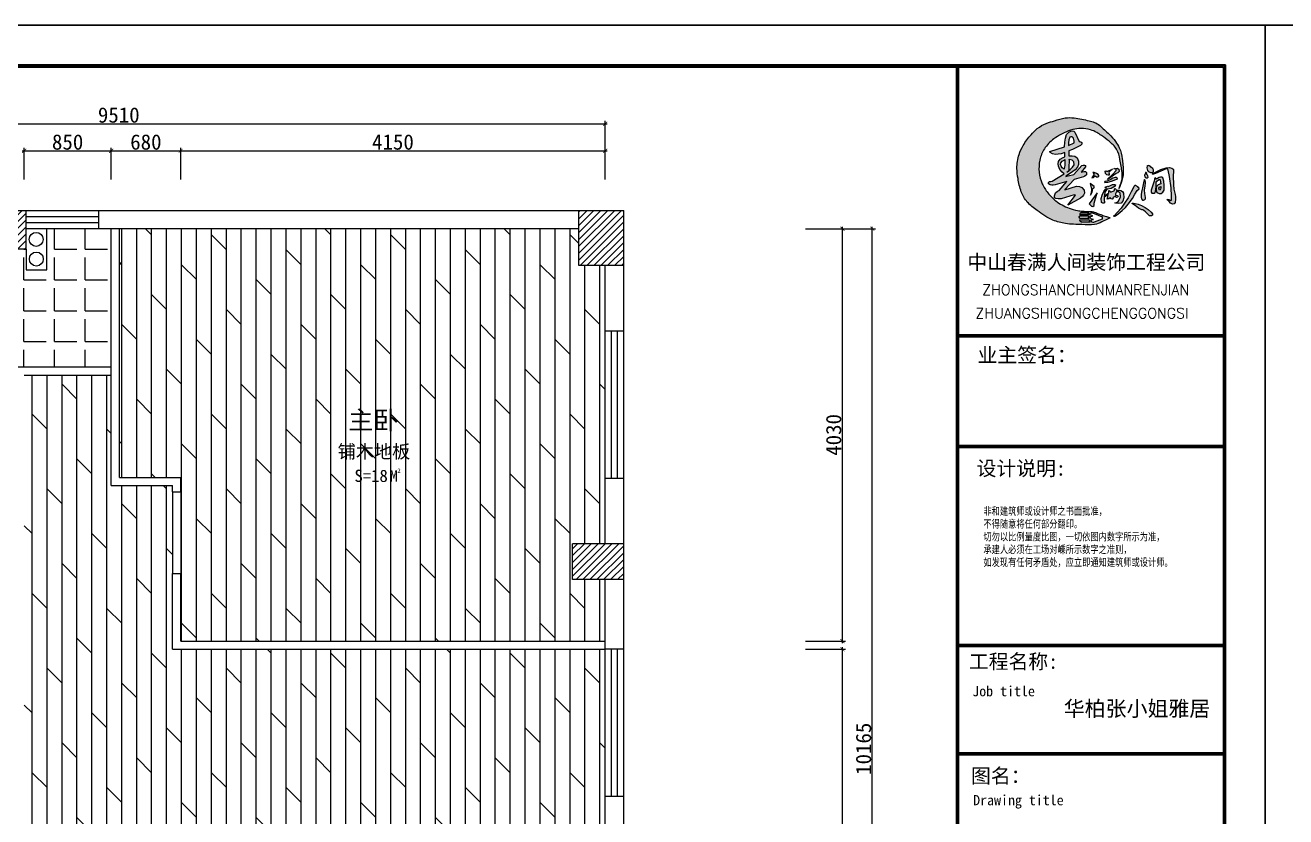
# Model space of a CAD drawing. Header units: millimetres. Extents: x 71641 to 191108, y -23091 to 29972.
# Drawn here: x 119255 to 131577, y 5265 to 13003 of the extents above; entities that cross this region are included whole.
import ezdxf

# ---------------------------------------------------------------- set-up
doc = ezdxf.new("R2010")
doc.units = ezdxf.units.MM
doc.layers.add('00', color=1, linetype='Continuous')
doc.layers.add('家', color=1, linetype='Continuous')
doc.styles.add('2121212', font='SIMFANG.TTF', dxfattribs={"height": 180})
doc.styles.add('50', font='SimSun.ttf', dxfattribs={"height": 150})
doc.styles.add('ROMAND', font='romand.shx', dxfattribs={"height": 100})
doc.styles.get("Standard").update_dxf_attribs({"font": 'SimSun.ttf', "height": 150})
doc.styles.add('STYLE-50B', font='SimSun.ttf', dxfattribs={"width": 0.766, "height": 150})
doc.dimstyles.new('50', dxfattribs={"dimscale": 0, "dimtxt": 150, "dimasz": 40, "dimexe": 30, "dimexo": 30, "dimgap": 10, "dimtad": 1, "dimdec": 0, "dimzin": 4, "dimdsep": 46, "dimtxsty": '50', "dimblk": 'ARCHTICK', "dimcen": 40, "dimdle": 20, "dimclrd": 8, "dimclre": 8, "dimclrt": 2, "dimadec": 0, "dimazin": 0, "dimtfac": 1, "dimtdec": 0, "dimtmove": 2, "dimatfit": 3, "dimldrblk": 'DOT', "dimfxl": 0, "dimtolj": 1, "dimtzin": 0, "dimlwd": -1, "dimarcsym": 0})
pattern_1 = [(45, (24429.47, 31906.157), (-33.67596, 33.67596), [])]

# ---------------------------------------------------------------- blocks, each defined once
blk = doc.blocks.new('_ARCHTICK')
at = {"color": 0, "linetype": 'ByBlock', "const_width": 0.15}
blk.add_lwpolyline([(-0.5, -0.5), (0.5, 0.5)], dxfattribs=at)
blk = doc.blocks.new('*D41')
at = {"color": 8, "lineweight": -2}
for p, q in [((126883, 11013), (127565, 11013)), ((126883, 848), (127565, 848))]:
    blk.add_line(p, q, dxfattribs=at)
at = {"color": 8}
blk.add_line((127535, 828), (127535, 11033), dxfattribs=at)
at = {"layer": 'Defpoints', "color": 0}
for p in [(126853, 11013), (127535, 11013), (126853, 848)]:
    blk.add_point(p, dxfattribs=at)
at = {"color": 8, "xscale": 40, "yscale": 40, "zscale": 40}
for p, rotation in [((127535, 11013), 90), ((127535, 848), 270)]:
    blk.add_blockref('_ARCHTICK', p, dxfattribs=dict(at, rotation=rotation))
at = {"color": 2, "insert": (127450, 5930), "char_height": 150, "attachment_point": 5, "rotation": 90, "style": '50'}
blk.add_mtext('\\A1;10165', dxfattribs=at)
blk = doc.blocks.new('_Dot')
at = {"color": 0, "linetype": 'ByBlock', "lineweight": -2}
blk.add_line((-0.5, 0), (-1, 0), dxfattribs=at)
at = {"color": 0, "linetype": 'ByBlock', "const_width": 0.5}
blk.add_lwpolyline([(-0.25, 0, 1), (0.25, 0, 1)], format="xyb", close=True, dxfattribs=at)
blk = doc.blocks.new('DOT')
at = {"color": 0, "linetype": 'ByBlock'}
blk.add_line((-0.5, 0), (-1, 0), dxfattribs=at)
at = {"color": 0, "linetype": 'ByBlock', "const_width": 0.5}
blk.add_lwpolyline([(-0.25, 0, 1), (0.25, 0, 1)], format="xyb", close=True, dxfattribs=at)
blk = doc.blocks.new('*D40')
at = {"color": 8, "lineweight": -2}
for p, q in [((126883, 6903), (127273, 6903)), ((126883, 848), (127273, 848))]:
    blk.add_line(p, q, dxfattribs=at)
at = {"color": 8}
blk.add_line((127243, 828), (127243, 6923), dxfattribs=at)
at = {"layer": 'Defpoints', "color": 0}
for p in [(126853, 6903), (127243, 6903), (126853, 848)]:
    blk.add_point(p, dxfattribs=at)
at = {"color": 8, "xscale": 40, "yscale": 40, "zscale": 40}
for p, rotation in [((127243, 6903), 90), ((127243, 848), 270)]:
    blk.add_blockref('_ARCHTICK', p, dxfattribs=dict(at, rotation=rotation))
at = {"color": 2, "insert": (127158, 3875), "char_height": 150, "attachment_point": 5, "rotation": 90, "style": '50'}
blk.add_mtext('\\A1;6055', dxfattribs=at)
blk = doc.blocks.new('*D51')
at = {"color": 8}
blk.add_line((115395, 12039), (124945, 12039), dxfattribs=at)
at = {"color": 8, "lineweight": -2}
for p, q in [((115415, 11496), (115415, 12069)), ((124925, 11496), (124925, 12069))]:
    blk.add_line(p, q, dxfattribs=at)
at = {"layer": 'Defpoints', "color": 0}
for p in [(124925, 12039), (115415, 11466), (124925, 11466)]:
    blk.add_point(p, dxfattribs=at)
at = {"color": 8, "xscale": 40, "yscale": 40, "zscale": 40, "rotation": 180}
blk.add_blockref('_ARCHTICK', (115415, 12039), dxfattribs=at)
at = {"color": 8, "xscale": 40, "yscale": 40, "zscale": 40}
blk.add_blockref('_ARCHTICK', (124925, 12039), dxfattribs=at)
at = {"color": 2, "insert": (120170, 12124), "char_height": 150, "attachment_point": 5, "style": '50'}
blk.add_mtext('\\A1;9510', dxfattribs=at)
blk = doc.blocks.new('*D49')
at = {"color": 8}
blk.add_line((120755, 11775), (124945, 11775), dxfattribs=at)
at = {"color": 8, "lineweight": -2}
for p, q in [((120775, 11526), (120775, 11805)), ((124925, 11496), (124925, 11805))]:
    blk.add_line(p, q, dxfattribs=at)
at = {"layer": 'Defpoints', "color": 0}
for p in [(124925, 11775), (120775, 11496), (124925, 11466)]:
    blk.add_point(p, dxfattribs=at)
at = {"color": 8, "xscale": 40, "yscale": 40, "zscale": 40, "rotation": 180}
blk.add_blockref('_ARCHTICK', (120775, 11775), dxfattribs=at)
at = {"color": 8, "xscale": 40, "yscale": 40, "zscale": 40}
blk.add_blockref('_ARCHTICK', (124925, 11775), dxfattribs=at)
at = {"color": 2, "insert": (122850, 11860), "char_height": 150, "attachment_point": 5, "style": '50'}
blk.add_mtext('\\A1;4150', dxfattribs=at)
blk = doc.blocks.new('*D48')
at = {"color": 8}
blk.add_line((120075, 11775), (120795, 11775), dxfattribs=at)
at = {"color": 8, "lineweight": -2}
for p, q in [((120095, 11496), (120095, 11805)), ((120775, 11496), (120775, 11805))]:
    blk.add_line(p, q, dxfattribs=at)
at = {"layer": 'Defpoints', "color": 0}
for p in [(120775, 11775), (120095, 11466), (120775, 11466)]:
    blk.add_point(p, dxfattribs=at)
at = {"color": 8, "xscale": 40, "yscale": 40, "zscale": 40, "rotation": 180}
blk.add_blockref('_ARCHTICK', (120095, 11775), dxfattribs=at)
at = {"color": 8, "xscale": 40, "yscale": 40, "zscale": 40}
blk.add_blockref('_ARCHTICK', (120775, 11775), dxfattribs=at)
at = {"color": 2, "insert": (120435, 11860), "char_height": 150, "attachment_point": 5, "style": '50'}
blk.add_mtext('\\A1;680', dxfattribs=at)
blk = doc.blocks.new('*D52')
at = {"color": 8}
blk.add_line((119225, 11775), (120115, 11775), dxfattribs=at)
at = {"color": 8, "lineweight": -2}
for p, q in [((119245, 11496), (119245, 11805)), ((120095, 11496), (120095, 11805))]:
    blk.add_line(p, q, dxfattribs=at)
at = {"layer": 'Defpoints', "color": 0}
for p in [(120095, 11775), (119245, 11466), (120095, 11466)]:
    blk.add_point(p, dxfattribs=at)
at = {"color": 8, "xscale": 40, "yscale": 40, "zscale": 40, "rotation": 180}
blk.add_blockref('_ARCHTICK', (119245, 11775), dxfattribs=at)
at = {"color": 8, "xscale": 40, "yscale": 40, "zscale": 40}
blk.add_blockref('_ARCHTICK', (120095, 11775), dxfattribs=at)
at = {"color": 2, "insert": (119670, 11860), "char_height": 150, "attachment_point": 5, "style": '50'}
blk.add_mtext('\\A1;850', dxfattribs=at)
blk = doc.blocks.new('errerer')
at = {"lineweight": -2}
h = blk.add_hatch(color=8, dxfattribs=at)
edge = h.paths.add_edge_path()
edge.add_spline(control_points=[(171486, 68737), (171467, 68746), (171423, 68767), (171344, 68819), (171262, 68901), (171214, 68977), (171196, 69017), (171195, 69019)], knot_values=[22078.908695, 22078.908695, 22078.908695, 22078.908695, 22412.037046, 22864.417059, 23573.352389, 24248.663515, 24278.339872, 24278.339872, 24278.339872, 24278.339872], degree=3, periodic=0)
edge.add_line((171195, 69019), (170931, 68989))
edge.add_spline(control_points=[(170931, 68989), (170936, 68965), (170956, 68897), (171020, 68790), (171154, 68684), (171300, 68586), (171426, 68553), (171480, 68546), (171485, 68545)], knot_values=[12526.980967, 12526.980967, 12526.980967, 12526.980967, 12912.76376, 13656.443057, 14467.926065, 15619.199217, 16432.672519, 16505.49519, 16505.49519, 16505.49519, 16505.49519], degree=3, periodic=0)
edge.add_line((171485, 68545), (171486, 68737))
edge = h.paths.add_edge_path()
edge.add_spline(control_points=[(171195, 69019), (171178, 69060), (171154, 69151), (171162, 69292), (171203, 69396), (171239, 69445), (171248, 69456)], knot_values=[24278.339872, 24278.339872, 24278.339872, 24278.339872, 24990.75798, 25753.853245, 26502.771788, 26725.483087, 26725.483087, 26725.483087, 26725.483087], degree=3, periodic=0)
edge.add_line((171248, 69456), (171073, 69595))
edge.add_spline(control_points=[(171073, 69595), (171071, 69593), (171034, 69552), (170977, 69477), (170916, 69344), (170894, 69209), (170912, 69085), (170924, 69017), (170931, 68989)], knot_values=[9052.726852, 9052.726852, 9052.726852, 9052.726852, 9101.944213, 9929.860353, 10544.164147, 11423.717054, 12065.484855, 12526.980967, 12526.980967, 12526.980967, 12526.980967], degree=3, periodic=0)
edge.add_line((170931, 68989), (171195, 69019))
edge = h.paths.add_edge_path()
edge.add_spline(control_points=[(171248, 69456), (171273, 69488), (171329, 69540), (171404, 69584), (171477, 69621), (171552, 69653), (171652, 69666), (171717, 69658), (171747, 69650)], knot_values=[26725.483087, 26725.483087, 26725.483087, 26725.483087, 27368.223838, 27920.784045, 28117.800611, 28678.884262, 29205.082751, 29708.300033, 29708.300033, 29708.300033, 29708.300033], degree=3, periodic=0)
edge.add_line((171747, 69650), (171772, 69746))
edge.add_spline(control_points=[(171772, 69746), (171764, 69748), (171697, 69763), (171598, 69788), (171458, 69792), (171352, 69753), (171238, 69725), (171145, 69670), (171094, 69619), (171073, 69595)], knot_values=[5035.937639, 5035.937639, 5035.937639, 5035.937639, 5168.823273, 6115.22021, 6678.484335, 7362.56903, 7901.570556, 8555.150084, 9052.726852, 9052.726852, 9052.726852, 9052.726852], degree=3, periodic=0)
edge.add_line((171073, 69595), (171248, 69456))
edge = h.paths.add_edge_path()
edge.add_spline(control_points=[(171747, 69650), (171753, 69649), (171784, 69640), (171834, 69619), (171906, 69571), (171987, 69510), (172082, 69425), (172112, 69287), (172131, 69183), (172137, 69111), (172135, 69068), (172130, 69039), (172090, 68942), (172100, 68962), (172113, 68990), (172134, 69050), (172154, 69142), (172143, 69228), (172137, 69326), (172112, 69422), (172056, 69519), (171992, 69586), (171911, 69662), (171845, 69725), (171785, 69743), (171772, 69746)], knot_values=[29708.300033, 29708.300033, 29708.300033, 29708.300033, 29797.016202, 30219.334531, 30576.066107, 31166.961224, 31854.609826, 32527.805429, 33346.145394, 33558.688985, 33686.826136, 33998.293275, 34349.980564, 34349.980564, 34349.980564, 34833.989407, 35367.457213, 35826.6748, 36215.832047, 36925.939156, 37388.482191, 37988.741176, 38391.375961, 39174.849041, 39385.918203, 39385.918203, 39385.918203, 39385.918203], degree=3, periodic=0)
edge.add_line((171772, 69746), (171747, 69650))
h = blk.add_hatch(color=8, dxfattribs=at)
h.paths.add_polyline_path([(171606, 69317), (171579, 69336), (171549, 69343), (171511, 69343), (171509, 69400), (171554, 69415), (171648, 69464), (171664, 69476), (171662, 69497), (171650, 69507), (171632, 69511), (171582, 69620), (171570, 69630), (171554, 69634), (171535, 69632), (171509, 69617), (171483, 69591), (171469, 69549), (171462, 69500), (171461, 69448), (171287, 69393), (171291, 69381), (171320, 69363), (171353, 69356), (171386, 69360), (171419, 69365), (171462, 69381), (171462, 69329), (171442, 69320), (171409, 69301), (171389, 69273), (171386, 69246), (171388, 69218), (171403, 69181), (171433, 69148), (171455, 69128), (171313, 69044), (171299, 69041), (171282, 69039), (171270, 69029), (171270, 69013), (171291, 68999), (171310, 68996), (171327, 68996), (171348, 68999), (171488, 69041), (171398, 68933), (171376, 68928), (171353, 68906), (171341, 68871), (171341, 68848), (171358, 68840), (171386, 68838), (171421, 68838), (171573, 68883), (171586, 68881), (171587, 68878), (171499, 68762), (171645, 68843), (171669, 68864), (171683, 68880), (171693, 68904), (171688, 68939), (171664, 68968), (171634, 68982), (171598, 68985), (171462, 68944), (171462, 68946), (171572, 69065), (171683, 69096), (171697, 69103), (171716, 69119), (171719, 69145), (171705, 69159), (171684, 69159), (171653, 69148), (171704, 69213), (171705, 69226), (171695, 69232), (171678, 69230), (171662, 69226), (171568, 69124), (171504, 69105), (171474, 69100), (171474, 69103), (171528, 69138), (171584, 69176), (171613, 69209), (171625, 69239), (171625, 69278)])
h.paths.add_polyline_path([(171570, 69272), (171572, 69235), (171554, 69209), (171525, 69181), (171507, 69166), (171501, 69157), (171487, 69148), (171507, 69166), (171509, 69169), (171511, 69192), (171513, 69301), (171513, 69299), (171549, 69291)], flags=16)
h.paths.add_polyline_path([(171462, 69233), (171461, 69209), (171455, 69192), (171454, 69185), (171433, 69199), (171421, 69218), (171414, 69239), (171417, 69258), (171431, 69278), (171457, 69292), (171464, 69298)], flags=16)
h.paths.add_polyline_path([(171507, 69464), (171506, 69492), (171509, 69528), (171520, 69559), (171533, 69565), (171551, 69565), (171565, 69547), (171572, 69514), (171573, 69493)], flags=16)
h = blk.add_hatch(color=8, dxfattribs=at)
h.paths.add_polyline_path([(172162, 68785), (172122, 68729), (172077, 68677), (172041, 68639), (172038, 68637), (172035, 68633), (172044, 68632), (172059, 68639), (172090, 68659), (172137, 68700), (172173, 68736), (172207, 68776), (172255, 68842), (172283, 68893), (172312, 68934), (172334, 68954), (172332, 68960), (172306, 68986), (172298, 68989), (172294, 68992), (172285, 68992), (172278, 68987), (172272, 68979), (172243, 68917), (172204, 68848)])
h.paths.add_polyline_path([(172323, 68773), (172289, 68781), (172267, 68785), (172252, 68785), (172252, 68782), (172255, 68779), (172287, 68757), (172328, 68728), (172366, 68708), (172378, 68706), (172388, 68701), (172410, 68684), (172439, 68654), (172456, 68639), (172471, 68638), (172480, 68639), (172490, 68647), (172491, 68660), (172476, 68680), (172440, 68713), (172405, 68737), (172363, 68759)])
h.paths.add_polyline_path([(172358, 68852), (172363, 68835), (172374, 68822), (172387, 68821), (172402, 68827), (172411, 68837), (172411, 68853), (172401, 68898), (172398, 68938), (172405, 68988), (172409, 69021), (172409, 69037), (172405, 69052), (172401, 69060), (172397, 69063), (172393, 69061), (172385, 69024), (172374, 68967), (172366, 68935), (172358, 68890)])
h.paths.add_polyline_path([(172438, 69106), (172432, 69115), (172422, 69126), (172423, 69136), (172421, 69142), (172417, 69146), (172411, 69143), (172409, 69138), (172404, 69131), (172399, 69116), (172403, 69095), (172414, 69083), (172428, 69082), (172439, 69091)])
h.paths.add_polyline_path([(172436, 69171), (172449, 69153), (172470, 69142), (172485, 69140), (172497, 69145), (172501, 69158), (172501, 69179), (172497, 69187), (172487, 69201), (172473, 69208), (172463, 69220), (172451, 69229), (172441, 69230), (172441, 69228), (172434, 69229), (172431, 69222), (172430, 69199)])
h.paths.add_polyline_path([(172691, 69100), (172709, 68966), (172716, 68868), (172715, 68822), (172706, 68819), (172683, 68828), (172669, 68829), (172660, 68827), (172685, 68804), (172701, 68785), (172724, 68773), (172747, 68777), (172759, 68794), (172762, 68834), (172761, 68864), (172757, 68888), (172743, 68951), (172738, 69002), (172733, 69108), (172736, 69158), (172736, 69179), (172731, 69189), (172718, 69198), (172691, 69203), (172652, 69201), (172589, 69180), (172525, 69149), (172499, 69133), (172492, 69125), (172504, 69126), (172526, 69134), (172652, 69187), (172663, 69188), (172669, 69188), (172676, 69173)])
h.paths.add_polyline_path([(172535, 69034), (172543, 69045), (172561, 69061), (172570, 69065), (172577, 69065), (172582, 69059), (172586, 69034), (172588, 69013), (172559, 68999), (172538, 68982), (172533, 68967), (172533, 68938), (172544, 68911), (172569, 68899), (172593, 68901), (172614, 68914), (172629, 68940), (172628, 68992), (172625, 69042), (172613, 69082), (172601, 69090), (172586, 69091), (172569, 69085), (172549, 69075), (172537, 69068), (172532, 69078), (172527, 69083), (172520, 69081), (172518, 69078), (172515, 69069), (172510, 69043), (172485, 68960), (172477, 68940), (172475, 68925), (172477, 68915), (172485, 68905), (172500, 68902), (172514, 68902), (172523, 68909), (172528, 68925), (172530, 68952), (172533, 68979)])
h.paths.add_polyline_path([(172572, 68974), (172566, 68963), (172569, 68950), (172574, 68940), (172581, 68942), (172587, 68952), (172589, 68966), (172588, 68981)], flags=17)
h = blk.add_hatch(color=8, dxfattribs=at)
h.paths.add_polyline_path([(172061, 69063), (172078, 69067), (172080, 69079), (172078, 69081), (172064, 69088), (172052, 69088), (172028, 69079), (171995, 69058), (171955, 69044), (171941, 69041), (171934, 69041), (171929, 69037), (171934, 69029), (171969, 69031), (172009, 69043)])
h.paths.add_polyline_path([(172021, 69121), (171960, 69065), (171973, 69069), (172066, 69133), (172084, 69140), (172099, 69159), (172096, 69185), (172075, 69195), (172044, 69191), (172037, 69187), (172066, 69185), (172066, 69169)])
h.paths.add_polyline_path([(171955, 69117), (171973, 69114), (171983, 69115), (171985, 69129), (171981, 69140), (171983, 69152), (171993, 69162), (172021, 69185), (171976, 69164), (171969, 69162), (171953, 69162), (171946, 69166), (171938, 69161), (171940, 69135)])
h.paths.add_polyline_path([(171834, 69133), (171809, 69145), (171792, 69145), (171802, 69128), (171804, 69119), (171780, 69084), (171799, 69088), (171818, 69105), (171835, 69093), (171849, 69093), (171861, 69102), (171863, 69109), (171855, 69122)])
h.paths.add_polyline_path([(171761, 69017), (171761, 69015), (171775, 68949), (171775, 68939), (171773, 68913), (171766, 68878), (171783, 68916), (171792, 68958), (171806, 68965), (171809, 68973), (171808, 68980)])
h.paths.add_polyline_path([(171750, 68779), (171764, 68762), (171775, 68750), (171790, 68748), (171808, 68760), (171808, 68786), (171841, 68907)])
h.paths.add_polyline_path([(172054, 68987), (172059, 68999), (172044, 69006), (172023, 69006), (171997, 68992), (171973, 68982), (171964, 68985), (171938, 68973), (171941, 68965), (171952, 68958), (171948, 68952), (171940, 68951), (171920, 68923), (171900, 68880), (171891, 68842), (171893, 68795), (171907, 68786), (171922, 68784), (171929, 68789), (171927, 68805), (171924, 68819), (171926, 68854), (171973, 68890), (171966, 68859), (171960, 68833), (171973, 68835), (171981, 68836), (171995, 68852), (172007, 68836), (172023, 68833), (172031, 68840), (172026, 68850), (172033, 68855), (172045, 68862), (172051, 68868), (172059, 68859), (172070, 68854), (172085, 68857), (172089, 68864), (172084, 68871), (172075, 68874), (172056, 68881), (172059, 68894), (172070, 68920), (172092, 68920), (172111, 68904), (172117, 68861), (172106, 68833), (172087, 68805), (172068, 68795), (172051, 68791), (172061, 68786), (172090, 68781), (172122, 68784), (172144, 68810), (172155, 68847), (172151, 68902), (172139, 68921), (172120, 68933), (172104, 68939), (172071, 68939), (172066, 68947), (172054, 68956), (172044, 68954), (172044, 68949), (172044, 68935), (172004, 68914), (172000, 68923), (171985, 68935), (171979, 68930), (171979, 68923), (171979, 68906), (171945, 68883), (171927, 68866), (171929, 68878), (171934, 68913), (171950, 68942), (171964, 68952), (172005, 68959)])
h = blk.add_hatch(color=8, dxfattribs=at)
edge = h.paths.add_edge_path()
edge.add_spline(control_points=[(171485, 68545), (171544, 68538), (171652, 68538), (171834, 68520), (171921, 68585), (171998, 68614), (171942, 68630), (171917, 68640), (171857, 68661), (171820, 68678), (171780, 68688), (171733, 68687), (171673, 68691), (171598, 68700), (171536, 68717), (171495, 68733), (171486, 68737)], knot_values=[16505.49519, 16505.49519, 16505.49519, 16505.49519, 17462.307767, 18254.424733, 19263.770823, 19286.294409, 19393.463502, 19769.722666, 20039.931175, 20323.71298, 20426.202415, 20700.644692, 21064.187457, 21384.09699, 21917.120996, 22078.908695, 22078.908695, 22078.908695, 22078.908695], degree=3, periodic=0)
edge.add_line((171486, 68737), (171485, 68545))
h.paths.add_polyline_path([(171633, 68620), (171632, 68631), (171638, 68636), (171744, 68632), (171743, 68629), (171742, 68621), (171742, 68617), (171746, 68606), (171636, 68610)], flags=16)
h.paths.add_polyline_path([(171640, 68590), (171751, 68587), (171751, 68582), (171750, 68578), (171751, 68573), (171753, 68569), (171756, 68565), (171760, 68562), (171658, 68565, -0.485719)], flags=16)
h.paths.add_polyline_path([(171641, 68650, -0.499354), (171660, 68674), (171745, 68674), (171746, 68674), (171746, 68674), (171742, 68670), (171738, 68667), (171737, 68655), (171738, 68648, -0.17168), (171737, 68648)], flags=16)
h.paths.add_polyline_path([(171753, 68653), (171754, 68661), (171759, 68666), (171765, 68670), (171774, 68671), (171783, 68671), (171786, 68671), (171900, 68627), (171900, 68598), (171808, 68562), (171801, 68560), (171797, 68560), (171785, 68562), (171776, 68568), (171771, 68577), (171773, 68585), (171780, 68590), (171798, 68595), (171771, 68604), (171763, 68609), (171759, 68617), (171761, 68625), (171767, 68629), (171779, 68634), (171790, 68639), (171758, 68648)], flags=16)
at = {"color": 8, "lineweight": -2}
for points in [[(171287, 69393), (171461, 69448), (171462, 69500), (171469, 69549), (171483, 69591), (171509, 69617), (171535, 69632), (171554, 69634), (171570, 69630), (171582, 69620), (171632, 69511), (171650, 69507), (171662, 69497), (171664, 69476), (171648, 69464), (171554, 69415), (171509, 69400), (171511, 69343), (171549, 69343), (171579, 69336), (171606, 69317), (171625, 69278), (171625, 69239), (171613, 69209), (171584, 69176), (171528, 69138), (171474, 69103), (171474, 69100), (171504, 69105), (171568, 69124), (171662, 69226), (171678, 69230), (171695, 69232), (171705, 69226), (171704, 69213), (171653, 69148), (171684, 69159), (171705, 69159), (171719, 69145), (171716, 69119), (171697, 69103), (171683, 69096), (171572, 69065), (171462, 68946), (171462, 68944), (171598, 68985), (171634, 68982), (171664, 68968), (171688, 68939), (171693, 68904), (171683, 68880), (171669, 68864), (171645, 68843), (171499, 68762), (171587, 68878), (171586, 68881), (171573, 68883), (171421, 68838), (171386, 68838), (171358, 68840), (171341, 68848), (171341, 68871), (171353, 68906), (171376, 68928), (171398, 68933), (171488, 69041), (171348, 68999), (171327, 68996), (171310, 68996), (171291, 68999), (171270, 69013), (171270, 69029), (171282, 69039), (171299, 69041), (171313, 69044), (171455, 69128), (171433, 69148), (171403, 69181), (171388, 69218), (171386, 69246), (171389, 69273), (171409, 69301), (171442, 69320), (171462, 69329), (171462, 69381), (171419, 69365), (171386, 69360), (171353, 69356), (171320, 69363), (171291, 69381)], [(171507, 69464), (171573, 69493), (171572, 69514), (171565, 69547), (171551, 69565), (171533, 69565), (171520, 69559), (171509, 69528), (171506, 69492)], [(171464, 69298), (171462, 69233), (171461, 69209), (171455, 69192), (171454, 69185), (171433, 69199), (171421, 69218), (171414, 69239), (171417, 69258), (171431, 69278), (171457, 69292)], [(171513, 69301), (171511, 69192), (171509, 69169), (171501, 69157), (171487, 69148), (171525, 69181), (171554, 69209), (171572, 69235), (171570, 69272), (171549, 69291), (171513, 69299)], [(172441, 69230), (172451, 69229), (172463, 69220), (172473, 69208), (172487, 69201), (172497, 69187), (172501, 69179), (172501, 69158), (172497, 69145), (172485, 69140), (172470, 69142), (172449, 69153), (172436, 69171), (172430, 69199), (172431, 69222), (172434, 69229), (172441, 69228)], [(172492, 69124), (172499, 69133), (172525, 69149), (172589, 69180), (172652, 69201), (172691, 69203), (172718, 69198), (172731, 69189), (172736, 69179), (172736, 69158), (172733, 69108), (172738, 69002), (172743, 68951), (172757, 68888), (172761, 68864), (172762, 68834), (172759, 68794), (172747, 68777), (172724, 68773), (172701, 68785), (172685, 68804), (172660, 68827), (172669, 68829), (172683, 68828), (172706, 68819), (172715, 68822), (172716, 68868), (172709, 68966), (172691, 69100), (172676, 69173), (172669, 69188), (172663, 69188), (172652, 69187), (172526, 69134), (172504, 69126), (172491, 69124)], [(171792, 69145), (171802, 69128), (171804, 69119), (171780, 69084), (171799, 69088), (171818, 69105), (171835, 69093), (171849, 69093), (171861, 69102), (171863, 69109), (171855, 69122), (171834, 69133), (171809, 69145)], [(172078, 69081), (172064, 69088), (172052, 69088), (172028, 69079), (171995, 69058), (171955, 69044), (171941, 69041), (171934, 69041), (171929, 69037), (171934, 69029), (171969, 69031), (172009, 69043), (172061, 69063), (172078, 69067), (172080, 69079)], [(172021, 69185), (171993, 69162), (171983, 69152), (171981, 69140), (171985, 69129), (171983, 69115), (171973, 69114), (171955, 69117), (171940, 69135), (171938, 69161), (171946, 69166), (171953, 69162), (171969, 69162), (171976, 69164)], [(172037, 69190), (172075, 69195), (172096, 69185), (172099, 69159), (172084, 69140), (172066, 69133), (171973, 69069), (171960, 69065), (172021, 69121), (172066, 69169), (172066, 69181), (172063, 69185), (172037, 69187), (172045, 69192)], [(172393, 69061), (172385, 69024), (172374, 68967), (172366, 68935), (172358, 68890), (172358, 68852), (172363, 68835), (172374, 68822), (172387, 68821), (172402, 68827), (172411, 68837), (172411, 68853), (172401, 68898), (172398, 68938), (172405, 68988), (172409, 69021), (172409, 69037), (172405, 69052), (172401, 69060), (172397, 69063)], [(172411, 69145), (172409, 69138), (172404, 69131), (172399, 69116), (172403, 69095), (172414, 69083), (172428, 69082), (172439, 69091), (172438, 69106), (172432, 69115), (172422, 69126), (172423, 69136), (172421, 69142), (172417, 69146), (172412, 69144)], [(172520, 69081), (172518, 69078), (172515, 69069), (172510, 69043), (172485, 68960), (172477, 68940), (172475, 68925), (172477, 68915), (172485, 68905), (172500, 68902), (172514, 68902), (172523, 68909), (172528, 68925), (172530, 68952), (172533, 68979), (172535, 69034), (172543, 69045), (172561, 69061), (172570, 69065), (172577, 69065), (172582, 69059), (172586, 69034), (172588, 69013), (172559, 68999), (172538, 68982), (172533, 68967), (172533, 68938), (172544, 68911), (172569, 68899), (172593, 68901), (172614, 68914), (172629, 68940), (172628, 68992), (172625, 69042), (172613, 69082), (172601, 69090), (172586, 69091), (172569, 69085), (172549, 69075), (172537, 69068), (172532, 69078), (172527, 69083)], [(171841, 68907), (171750, 68779), (171764, 68762), (171775, 68750), (171790, 68748), (171808, 68760), (171808, 68786)], [(171761, 69015), (171775, 68949), (171775, 68939), (171773, 68913), (171766, 68878), (171783, 68916), (171792, 68958), (171806, 68965), (171809, 68973), (171808, 68980), (171761, 69017)], [(172051, 68791), (172068, 68795), (172087, 68805), (172106, 68833), (172117, 68861), (172111, 68904), (172092, 68920), (172070, 68920), (172059, 68894), (172056, 68881), (172075, 68874), (172084, 68871), (172089, 68864), (172085, 68857), (172070, 68854), (172059, 68859), (172051, 68868), (172045, 68862), (172033, 68855), (172026, 68850), (172031, 68840), (172023, 68833), (172007, 68836), (171995, 68852), (171981, 68836), (171973, 68835), (171960, 68833), (171966, 68859), (171973, 68890), (171926, 68854), (171924, 68819), (171927, 68805), (171929, 68789), (171922, 68784), (171907, 68786), (171893, 68795), (171891, 68842), (171900, 68880), (171920, 68923), (171940, 68951), (171948, 68952), (171952, 68958), (171941, 68965), (171938, 68973), (171964, 68985), (171973, 68982), (171997, 68992), (172023, 69006), (172044, 69006), (172059, 68999), (172054, 68987), (172005, 68959), (171964, 68952), (171950, 68942), (171934, 68913), (171929, 68878), (171927, 68866), (171945, 68883), (171979, 68906), (171979, 68923), (171979, 68930), (171985, 68935), (172000, 68923), (172004, 68914), (172044, 68935), (172044, 68949), (172044, 68954), (172054, 68956), (172066, 68947), (172071, 68939), (172104, 68939), (172120, 68933), (172139, 68921), (172151, 68902), (172155, 68847), (172144, 68810), (172122, 68784), (172090, 68781), (172061, 68786)], [(172330, 68962), (172306, 68986), (172298, 68989), (172294, 68992), (172285, 68992), (172278, 68987), (172272, 68979), (172243, 68917), (172204, 68848), (172162, 68785), (172122, 68729), (172077, 68677), (172041, 68639), (172038, 68637), (172035, 68633), (172044, 68632), (172059, 68639), (172090, 68659), (172137, 68700), (172173, 68736), (172207, 68776), (172255, 68842), (172283, 68893), (172312, 68934), (172334, 68954), (172331, 68964), (172315, 68978)], [(172588, 68981), (172589, 68966), (172587, 68952), (172581, 68942), (172574, 68940), (172569, 68950), (172566, 68963), (172572, 68974), (172588, 68981)], [(172252, 68785), (172267, 68785), (172289, 68781), (172323, 68773), (172363, 68759), (172405, 68737), (172440, 68713), (172476, 68680), (172491, 68660), (172490, 68647), (172480, 68639), (172471, 68638), (172456, 68639), (172439, 68654), (172410, 68684), (172388, 68701), (172378, 68706), (172366, 68708), (172328, 68728), (172287, 68757), (172255, 68779), (172252, 68782)], [(171744, 68632), (171743, 68625), (171742, 68617), (171746, 68606), (171636, 68610), (171633, 68620), (171632, 68631), (171638, 68636)], [(171744, 68632), (171638, 68636), (171635, 68633), (171632, 68631), (171632, 68623), (171634, 68615), (171636, 68610), (171746, 68606), (171744, 68611), (171742, 68617), (171742, 68621), (171743, 68629)], [(171746, 68674), (171742, 68670), (171738, 68667), (171737, 68661), (171737, 68655), (171738, 68648), (171641, 68650), (171641, 68655), (171642, 68661), (171645, 68667), (171652, 68672), (171660, 68674)], [(171900, 68627), (171900, 68598), (171808, 68562), (171801, 68560), (171797, 68560), (171785, 68562), (171776, 68568), (171771, 68577), (171773, 68585), (171780, 68590), (171798, 68595), (171771, 68604), (171763, 68609), (171759, 68617), (171761, 68625), (171767, 68629), (171779, 68634), (171790, 68639), (171758, 68648), (171753, 68653), (171754, 68661), (171759, 68666), (171765, 68670), (171774, 68671), (171783, 68671), (171786, 68671), (171900, 68627)], [(171751, 68587), (171640, 68590), (171639, 68584), (171640, 68579), (171643, 68573), (171648, 68569), (171654, 68566), (171760, 68562), (171756, 68565), (171753, 68569), (171751, 68573), (171750, 68578), (171751, 68582), (171751, 68587)]]:
    blk.add_lwpolyline(points, close=True, dxfattribs=at)
for points in [[(171746, 68674), (171660, 68674, 0.499354), (171641, 68650), (171737, 68648, 0.17168), (171738, 68648), (171737, 68655), (171738, 68667), (171746, 68674)], [(171760, 68562), (171658, 68565, -0.485719), (171640, 68590), (171751, 68587), (171750, 68578), (171753, 68569)]]:
    blk.add_lwpolyline(points, format="xyb", close=True, dxfattribs=at)
at = {"color": 8, "lineweight": -2, "start_tangent": (0.425577, 0.904922), "end_tangent": (0.425577, 0.904922)}
blk.add_spline([(172100, 68962), (172131, 69048), (172149, 69146), (172144, 69233), (172137, 69305), (172102, 69434), (172058, 69509), (171983, 69594), (171928, 69646), (171810, 69734), (171748, 69752), (171573, 69786), (171467, 69786), (171343, 69753), (171246, 69722), (171140, 69660), (171067, 69588), (170975, 69463), (170927, 69357), (170901, 69194), (170914, 69074), (170952, 68919), (171023, 68799), (171138, 68699), (171324, 68587), (171471, 68547), (171664, 68534), (171813, 68536), (171988, 68610), (171992, 68612), (171974, 68621), (171907, 68643), (171859, 68661), (171809, 68680), (171791, 68685), (171739, 68688), (171671, 68692), (171611, 68700), (171514, 68726), (171430, 68765), (171359, 68812), (171264, 68906), (171198, 69014), (171162, 69148), (171170, 69292), (171223, 69422), (171335, 69540), (171424, 69594), (171457, 69611), (171555, 69649), (171653, 69662), (171764, 69646), (171837, 69615), (171893, 69579), (171982, 69512), (172071, 69418), (172109, 69297), (172134, 69145), (172137, 69105), (172136, 69081), (172122, 69024), (172100, 68962)], degree=3, dxfattribs=at)
blk = doc.blocks.new('12')
at = {"color": 2, "lineweight": -3, "attachment_point": 6, "style": '50'}
for s, insert, char_height in [('M', (141331, 97189), 130), ('2', (141364, 97248), 50)]:
    blk.add_mtext(s, dxfattribs=dict(at, insert=insert, char_height=char_height))
blk = doc.blocks.new('*D353')
at = {"color": 8, "lineweight": -2}
for p, q in [((126883, 11013), (127273, 11013)), ((126883, 6983), (127273, 6983))]:
    blk.add_line(p, q, dxfattribs=at)
at = {"color": 8}
blk.add_line((127243, 6963), (127243, 11033), dxfattribs=at)
at = {"layer": 'Defpoints', "color": 0}
for p in [(126853, 11013), (127243, 11013), (126853, 6983)]:
    blk.add_point(p, dxfattribs=at)
at = {"color": 8, "xscale": 40, "yscale": 40, "zscale": 40}
for p, rotation in [((127243, 11013), 90), ((127243, 6983), 270)]:
    blk.add_blockref('_ARCHTICK', p, dxfattribs=dict(at, rotation=rotation))
at = {"color": 2, "insert": (127158, 8998), "char_height": 150, "attachment_point": 5, "rotation": 90, "style": '50'}
blk.add_mtext('\\A1;4030', dxfattribs=at)

msp = doc.modelspace()

# ---------------------------------------------------------------- hatches: boundary and pattern name
h = msp.add_hatch()
h.set_pattern_fill('ANSI31', color=8, scale=15, style=0)
h.set_pattern_definition(pattern_1)
h.paths.add_polyline_path([(115715.5, 11193), (115235.5, 11193), (115235.5, 10663), (115715.5, 10663)])
h.paths.add_polyline_path([(115235.5, 7523), (115715.5, 7523), (115715.5, 7943), (115235.5, 7943)])
h.paths.add_polyline_path([(125105.5, 7583), (125105.5, 7933), (124605.5, 7933), (124605.5, 7583)])
h.paths.add_polyline_path([(125105.5, 10653), (125105.5, 11193), (124665.5, 11193), (124665.5, 10653)])
h = msp.add_hatch()
h.set_pattern_fill('ANSI31', color=8, scale=15, style=0)
h.set_pattern_definition(pattern_1)
h.paths.add_polyline_path([(118345.5, 11193), (118345.5, 10813), (119265.5, 10813), (119265.5, 11193)])
h = msp.add_hatch()
h.set_pattern_fill('ANGLE', color=8, scale=43, style=0)
h.set_pattern_definition([(0, (0, 0), (0, 300.355), [218.44, -81.915]), (90, (0, 0), (-300.355, 2e-14), [218.44, -81.915])])
h.paths.add_polyline_path([(119095.5, 9663), (120095.5, 9663), (120095.5, 11013), (119465.5, 11013), (119465.5, 10613), (119265.5, 10613), (119265.5, 10813), (118345.5, 10813), (118345.5, 11013), (115715.5, 11013), (115715.5, 10663), (115415.5, 10663), (115415.5, 8583), (119095.5, 8583), (119095.5, 8643), (119095.5, 9343.2)])
h.paths.add_polyline_path([(117608.1, 9379.2), (117660.2, 9379.2), (117660.2, 9442.2), (117608.1, 9442.2)], flags=24)
h.paths.add_polyline_path([(117510.2, 9276.2), (117645.1, 9276.2), (117645.1, 9438.3), (117510.2, 9438.3)], flags=24)
h.paths.add_polyline_path([(117164.3, 9450.5), (117549.6, 9450.5), (117549.6, 9270.5), (117164.3, 9270.5)], flags=24)
h.paths.add_polyline_path([(117044.6, 9678.8), (117842.7, 9678.8), (117842.7, 9439.8), (117044.6, 9439.8)], flags=24)
h.paths.add_polyline_path([(117149, 9953.8), (117663.4, 9953.8), (117663.4, 9653.8), (117149, 9653.8)], flags=24)
h = msp.add_hatch()
h.set_pattern_fill('DOLMIT', color=8, scale=23, angle=90, style=0)
h.paths.add_polyline_path([(124925.5, 6983), (124925.5, 7583), (124605.5, 7583), (124605.5, 7933), (124925.5, 7933), (124925.5, 10653), (124665.5, 10653), (124665.5, 11013), (120175.5, 11013), (120175.5, 8583), (120775.5, 8583), (120775.5, 8503), (120775.5, 8443), (120775.5, 7643), (120775.5, 6983)])
h.paths.add_polyline_path([(122888.4, 8615.8), (122940.6, 8615.8), (122940.6, 8678.8), (122888.4, 8678.8)], flags=24)
h.paths.add_polyline_path([(122790.6, 8512.9), (122925.5, 8512.9), (122925.5, 8674.9), (122790.6, 8674.9)], flags=24)
h.paths.add_polyline_path([(122277.2, 8932.9), (123075.2, 8932.9), (123075.2, 8697.4), (122277.2, 8697.4)], flags=24)
h.paths.add_polyline_path([(122446, 8687.1), (122830, 8687.1), (122830, 8507.1), (122446, 8507.1)], flags=24)
h.paths.add_polyline_path([(122368, 9277.5), (122958, 9277.5), (122958, 8953.5), (122368, 8953.5)], flags=24)
h = msp.add_hatch()
h.set_pattern_fill('DOLMIT', color=8, scale=23, angle=90, style=0)
edge = h.paths.add_edge_path()
edge.add_line((120695.5, 6903), (120695.5, 7643))
edge.add_line((120695.5, 7643), (120695.5, 8443))
edge.add_line((120695.5, 8443), (120695.5, 8503))
edge.add_line((120695.5, 8503), (120095.5, 8503))
edge.add_line((120095.5, 8503), (120095.5, 8583))
edge.add_line((120095.5, 8583), (120095.5, 9583))
edge.add_line((120095.5, 9583), (119970.5, 9583))
edge.add_line((119970.5, 9583), (119370.5, 9583))
edge.add_line((119370.5, 9583), (119245.5, 9583))
edge.add_line((119245.5, 9583), (119245.5, 9343))
edge.add_line((119245.5, 9343), (119245.5, 8643))
edge.add_line((119245.5, 8643), (119245.5, 8503))
edge.add_line((119245.5, 8503), (119245.5, 7893))
edge.add_line((119245.5, 7893), (119245.5, 7523))
edge.add_line((119245.5, 7523), (119245.5, 4933))
edge.add_line((119245.5, 4933), (119245.5, 4553))
edge.add_line((119245.5, 4553), (118745.5, 4553))
edge.add_line((118745.5, 4553), (115935.5, 4553))
edge.add_line((115935.5, 4553), (115415.5, 4553))
edge.add_line((115415.5, 4553), (115415.5, 4143))
edge.add_line((115415.5, 4143), (115415.5, 3443))
edge.add_line((115415.5, 3443), (115415.5, 2436.7))
edge.add_line((115415.5, 2436.7), (115935.5, 2436.7))
edge.add_line((115935.5, 2436.7), (115935.5, 2086.7))
edge.add_line((115935.5, 2086.7), (119495.5, 2086.7))
edge.add_line((119495.5, 2086.7), (119495.5, 1803.4))
edge.add_line((119495.5, 1803.4), (119495.5, 1006.7))
edge.add_line((119495.5, 1006.7), (119495.5, 846.7))
edge.add_line((119495.5, 846.7), (125105.5, 846.7))
edge.add_spline(control_points=[(125105.5, 846.7), (125203.5, 1260), (125403.2, 2102.2), (124806, 3313.3), (125006.4, 4162.7), (125105.5, 4583)], knot_values=[0, 0, 0, 0, 1240.7263981, 2528.4914302, 3789.7760046, 3789.7760046, 3789.7760046, 3789.7760046], degree=3, periodic=0)
edge.add_line((125105.5, 4583), (124485.5, 4583))
edge.add_line((124485.5, 4583), (124485.5, 4943))
edge.add_line((124485.5, 4943), (124925.5, 4943))
edge.add_line((124925.5, 4943), (124925.5, 6903))
edge.add_line((124925.5, 6903), (124925.5, 6903))
edge.add_line((124925.5, 6903), (120695.5, 6903))
h.paths.add_polyline_path([(123025.3, 2513.6), (123077.5, 2513.6), (123077.5, 2576.6), (123025.3, 2576.6)], flags=24)
h.paths.add_polyline_path([(122927.5, 2410.6), (123062.4, 2410.6), (123062.4, 2572.7), (122927.5, 2572.7)], flags=24)
h.paths.add_polyline_path([(116916.5, 3213.5), (117714.5, 3213.5), (117714.5, 2978.1), (116916.5, 2978.1)], flags=24)
h.paths.add_polyline_path([(122414.1, 2830.7), (123212.1, 2830.7), (123212.1, 2595.2), (122414.1, 2595.2)], flags=24)
h.paths.add_polyline_path([(122583.5, 2584.9), (122966.9, 2584.9), (122966.9, 2404.9), (122583.5, 2404.9)], flags=24)
h.paths.add_polyline_path([(117025.2, 3555.5), (117612.2, 3555.5), (117612.2, 3231.5), (117025.2, 3231.5)], flags=24)
h.paths.add_polyline_path([(122494.8, 3211.5), (123084.8, 3211.5), (123084.8, 2886.5), (122494.8, 2886.5)], flags=24)

# ---------------------------------------------------------------- linework, layer by layer
at = {"color": 3, "lineweight": -2}
for p, q in [((130986.8, 12615), (111850.9, 12615)), ((128358.8, -728.8), (128358.8, 12592.7)), ((128369.9, -728.8), (128369.9, 12592.7)), ((128381, -728.8), (128381, 12592.7)), ((130986.8, -751.1), (130986.8, 12615))]:
    msp.add_line(p, q, dxfattribs=at)
for p, q in [((115715.5, 11193), (125105.5, 11193)), ((119265.5, 10813), (119265.5, 11193)), ((119975.5, 11013), (119975.5, 11193)), ((124665.5, 10653), (124665.5, 11193)), ((125105.5, 4583), (125105.5, 11193)), ((124665.5, 11013), (119265.5, 11013)), ((119465.5, 10613), (119465.5, 11013)), ((120095.5, 8583), (120095.5, 11013)), ((119265.5, 10813), (118345.5, 10813)), ((119265.5, 10813), (119265.5, 10613)), ((119265.5, 10613), (119465.5, 10613)), ((125105.5, 10653), (124665.5, 10653)), ((124925.5, 7933), (124925.5, 10653)), ((125105.5, 10013), (124925.5, 10013)), ((119095.5, 9663), (120095.5, 9663)), ((119245.5, 9583), (120095.5, 9583)), ((120095.5, 8503), (120095.5, 8583)), ((120095.5, 8503), (120695.5, 8503)), ((120175.5, 8583), (120775.5, 8583)), ((120695.5, 8443), (120695.5, 8503)), ((120775.5, 8503), (120775.5, 8583)), ((120775.5, 8443), (120775.5, 8503)), ((125105.5, 8573), (124925.5, 8573)), ((124605.5, 7583), (124605.5, 7933)), ((125105.5, 7933), (124605.5, 7933)), ((125105.5, 7583), (124605.5, 7583)), ((124925.5, 4943), (124925.5, 7583)), ((125105.5, 6903), (124925.5, 6903)), ((125105.5, 5463), (124925.5, 5463)), ((125105.5, 5463), (124925.5, 5463))]:
    msp.add_line(p, q)
at = {"color": 3}
for p, q in [((119265.5, 11133), (119975.5, 11133)), ((119265.5, 11073), (119975.5, 11073)), ((120175.5, 8583), (120175.5, 11013)), ((124985.5, 8573), (124985.5, 10013)), ((125045.5, 8573), (125045.5, 10013))]:
    msp.add_line(p, q, dxfattribs=at)
at = {"color": 8, "lineweight": -2}
for p, q in [((128381, 9978), (130964.5, 9978)), ((128381, 9966.9), (130964.5, 9966.9)), ((128381, 9955.8), (130964.5, 9955.8)), ((128381, 8896.5), (130964.5, 8896.5)), ((128381, 8885.3), (130964.5, 8885.3)), ((128381, 8874.2), (130964.5, 8874.2)), ((128381, 6952.4), (130964.5, 6952.4)), ((128381, 6941.3), (130964.5, 6941.3)), ((128381, 6930.1), (130964.5, 6930.1)), ((128381, 5893.9), (130964.5, 5893.9)), ((128381, 5882.7), (130964.5, 5882.7)), ((128381, 5871.6), (130964.5, 5871.6))]:
    msp.add_line(p, q, dxfattribs=at)
at = {"color": 8}
for p, q in [((120695.5, 8443), (120695.5, 7643)), ((120775.5, 8443), (120775.5, 7643))]:
    msp.add_line(p, q, dxfattribs=at)
at = {"color": 0}
for p, q in [((120695.5, 8443), (120775.5, 8443)), ((120695.5, 6903), (120695.5, 7643)), ((120695.5, 7643), (120775.5, 7643)), ((120775.5, 6983), (120775.5, 7643)), ((120695.5, 6903), (124925.5, 6903)), ((120775.5, 6983), (124925.5, 6983))]:
    msp.add_line(p, q, dxfattribs=at)
at = {"color": 110}
for p, q in [((124985.5, 5463), (124985.5, 6903)), ((125045.5, 5463), (125045.5, 6903))]:
    msp.add_line(p, q, dxfattribs=at)
at = {"color": 3, "lineweight": -2}
for points in [[(111850.9, 12615), (130986.8, 12615), (130986.8, -751.1), (111850.9, -751.1)], [(111861.7, 12604.2), (130976, 12604.2), (130976, -740.3), (111861.7, -740.3)], [(111872.6, 12593.4), (130965.2, 12593.4), (130965.2, -729.4), (111872.6, -729.4)]]:
    msp.add_lwpolyline(points, close=True, dxfattribs=at)
at = {"color": 1}
for centre in [(119362.2, 10909.6), (119364.2, 10717)]:
    msp.add_circle(centre, 68.4, dxfattribs=at)
at = {"layer": '00', "color": 8, "lineweight": -2}
for points in [[(115445.5, 27144), (135356.6, 27144), (135356.6, 13002.6), (115445.5, 13002.6)], [(111463.3, 13002.6), (131374.4, 13002.6), (131374.4, -1138.7), (111463.3, -1138.7)], [(131374.4, 13002.6), (151285.5, 13002.6), (151285.5, -1138.7), (131374.4, -1138.7)]]:
    msp.add_lwpolyline(points, close=True, dxfattribs=at)

# ---------------------------------------------------------------- block references
at = {"color": 0, "xscale": 0.8333333333333334, "yscale": 0.8333333333333334, "zscale": 0.8333333333333334}
msp.add_blockref('errerer', (-13468.7, -46058.4), dxfattribs=at)
at = {"color": 3, "xscale": 0.8748000000487082, "yscale": 0.8747999999905005, "zscale": 0.8748000000000001}
msp.add_blockref('12', (-739.1, -76424.5, 0), dxfattribs=at)

# ---------------------------------------------------------------- texts
at = {"attachment_point": 1}
for s, insert, char_height, width in [('{\\fSimSun|b0|i0|c134|p2;\\C2;主卧}', (122413, 9232.5, 0), 180, 1146.095), ('{\\f宋体|b0|i0|c134|p2;\\C2;铺木地板}', (122309.7, 8900.4, 0), 130, 2366.703)]:
    msp.add_mtext(s, dxfattribs=dict(at, insert=insert, char_height=char_height, width=width))
at = {"color": 2, "insert": (122800, 8597.1, 0), "char_height": 120, "attachment_point": 6, "style": '50'}
msp.add_mtext('S=18', dxfattribs=at)
at = {"layer": '00', "color": 8, "lineweight": -2, "style": 'ROMAND'}
for s, p in [('ZHONGSHANCHUNMANRENJIAN', (128609.7, 10365.4)), ('ZHUANGSHIGONGCHENGGONGSI', (128543.2, 10136.7))]:
    msp.add_text(s, height=101.26, dxfattribs=at).set_placement(p)
at = {"layer": '00', "color": 8, "lineweight": -2, "attachment_point": 1, "style": '2121212'}
for s, insert, char_height, width in [('{\\f宋体|b0|i0|c134|p2;中山春满人间装饰工程公司}', (128464.8, 10757.2, 0), 142.12, 2652.368), ('{\\f宋体|b0|i0|c134|p2;业主签名：}', (128564.1, 9849.5, 0), 142.12, 2109.278), ('{\\f宋体|b0|i0|c134|p2;设计说明:}', (128554.8, 8741.8, 0), 142.12, 2109.278), ('{\\f宋体|b0|i0|c134|p2;工程名称:}', (128478.9, 6854.1, 0), 142.12, 2109.278), ('{\\f宋体|b0|i0|c134|p2;Job title}', (128512.5, 6543.4, 0), 100, 2109.278), ('{\\fSimSun|b0|i0|c134|p2;\\C2;华柏张小姐雅居}', (129406.6, 6397.9, 0), 150, 2109.278), ('{\\f宋体|b0|i0|c134|p2;图名：}', (128500.1, 5736.8, 0), 142.12, 2109.278), ('{\\f宋体|b0|i0|c134|p2;Drawing title}', (128521.3, 5477.9, 0), 100, 2109.278)]:
    msp.add_mtext(s, dxfattribs=dict(at, insert=insert, char_height=char_height, width=width))
at = {"layer": '家', "color": 8, "lineweight": -2, "insert": (128621.6, 8290.6, 0), "char_height": 75, "width": 2109.278, "attachment_point": 1, "style": 'STYLE-50B'}
msp.add_mtext('非和建筑师或设计师之书面批准，\\P不得随意将任何部分翻印。\\P切勿以比例量度比图，一切依图内数字所示为准，\\P承建人必须在工场对嵊所示数字之准则，\\P如发现有任何矛盾处，应立即通知建筑师或设计师。', dxfattribs=at)

# ---------------------------------------------------------------- dimensions: what is measured, and where the dimension line sits
for p1, p2, distance, picture, middle in [((115415.5, 11466.5), (124925.5, 11466.5), 572.1, '*D51', (120170.5, 12123.6)), ((126853, 847.7), (126853, 11013), -681.6, '*D41', (127449.6, 5930.4))]:
    dim = msp.add_aligned_dim(p1=p1, p2=p2, distance=distance, dimstyle='50', override={"dimscale": 1, "dimldrblk": 'DOT'})
    dim.commit()
    dim.dimension.update_dxf_attribs({"geometry": picture, "text_midpoint": middle})
for base, p1, p2, picture, middle in [((120095.5, 11774.5), (119245.5, 11466.5), (120095.5, 11466.5), '*D52', (119670.5, 11859.5)), ((120775.5, 11774.5), (120095.5, 11466.5), (120775.5, 11466.5), '*D48', (120435.5, 11859.5)), ((124925.5, 11774.5), (120775.5, 11496.5), (124925.5, 11466.5), '*D49', (122850.5, 11859.5))]:
    dim = msp.add_linear_dim(base=base, p1=p1, p2=p2, dimstyle='50', override={"dimscale": 1, "dimldrblk": 'DOT'})
    dim.commit()
    dim.dimension.update_dxf_attribs({"geometry": picture, "text_midpoint": middle})
for base, p1, p2, picture, middle in [((127242.5, 11013), (126853, 6983), (126853, 11013), '*D353', (127157.5, 8998)), ((127242.5, 6903), (126853, 847.7), (126853, 6903), '*D40', (127157.5, 3875.4))]:
    dim = msp.add_linear_dim(base=base, p1=p1, p2=p2, angle=270, dimstyle='50', override={"dimscale": 1, "dimldrblk": 'DOT'})
    dim.commit()
    dim.dimension.update_dxf_attribs({"geometry": picture, "text_midpoint": middle})

doc.saveas('drawing.dxf')
